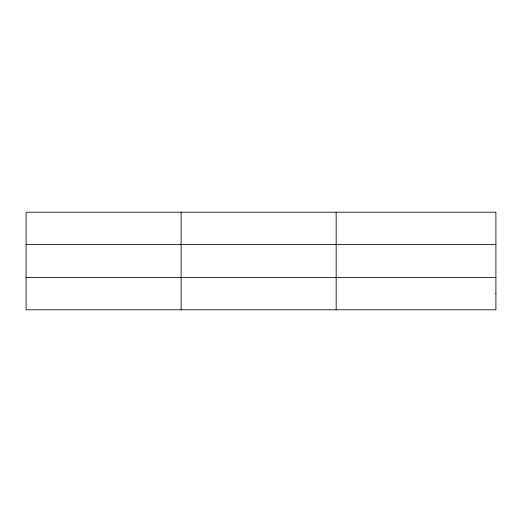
<?xml version="1.0" encoding="UTF-8"?>
<svg xmlns="http://www.w3.org/2000/svg" width="522" height="522" viewBox="0 0 522 522"><rect width="100%" height="100%" fill="white"/><g stroke="black" fill="none" stroke-linecap="round" stroke-linejoin="round"><path stroke-width="0.78" d="M181.134 212.206L181.134 309.794M336.168 212.206L336.168 309.794M26.1 244.413L495.9 244.413M26.1 277.587L495.9 277.587M495.9 293.69L495.9 309.794L26.1 309.794L26.1 212.206L495.9 212.206L495.9 293.69"/></g></svg>
